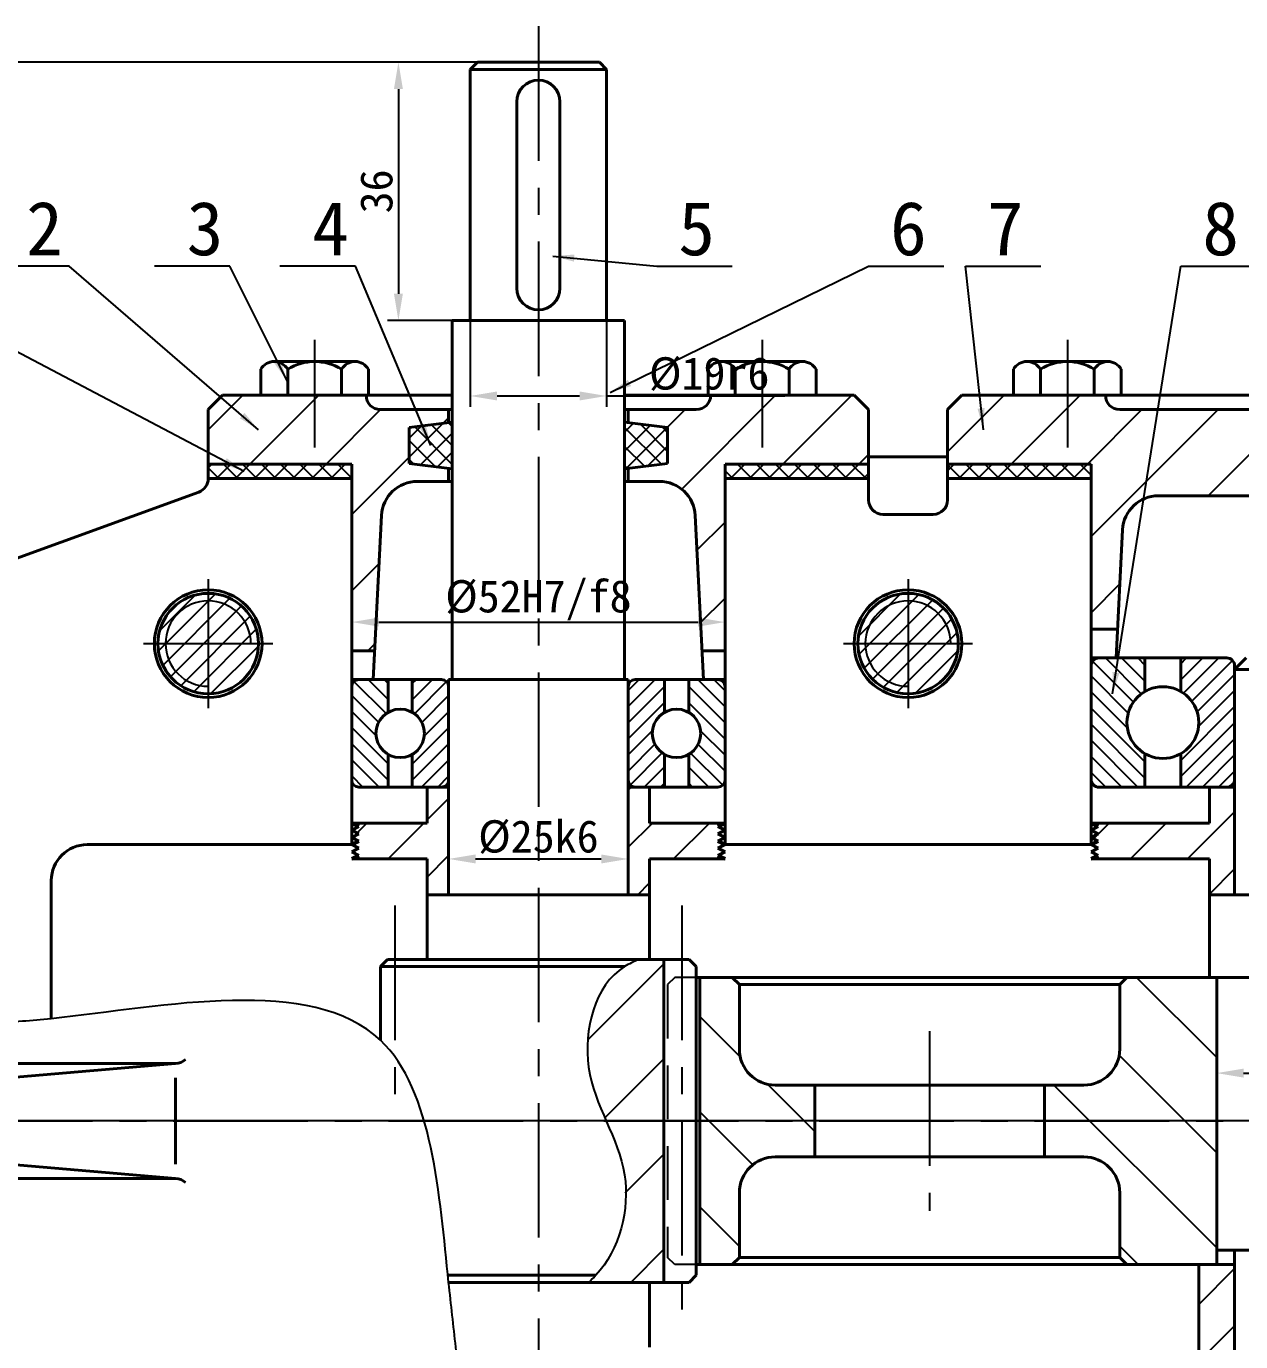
# Model space of a CAD drawing. Header units: inches. Extents: x 0 to 841, y -7 to 594.
# Drawn here: x 140.4 to 253.2, y 129.2 to 251.4 of the extents above; entities that cross this region are included whole.
import ezdxf

# ---------------------------------------------------------------- set-up
doc = ezdxf.new("R2010")
doc.units = ezdxf.units.IN
doc.header["$LTSCALE"] = 10
doc.header["$MEASUREMENT"] = 0
doc.linetypes.add('CENTER', pattern=[2, 1.25, -0.25, 0.25, -0.25])
doc.linetypes.add('DASHED', pattern=[0.75, 0.5, -0.25])
for name, color, linetype, lineweight in [('AM_0', 7, 'Continuous', 50), ('中心线', 1, 'CENTER', 25), ('剖面线', 3, 'Continuous', 25), ('尺寸线', 4, 'Continuous', 25), ('文字', 7, 'Continuous', 25), ('粗实线', 7, 'Continuous', 40), ('细实线', 7, 'Continuous', 25), ('虚线', 6, 'DASHED', 25)]:
    doc.layers.add(name, color=color, linetype=linetype, lineweight=lineweight)
doc.dimstyles.get("Standard").update_dxf_attribs({"dimtxt": 0.18, "dimasz": 0.18, "dimexe": 0.18, "dimexo": 0.0625, "dimgap": 0.09, "dimtad": 0, "dimtih": 1, "dimtoh": 1, "dimdec": 4, "dimzin": 0, "dimdsep": 46, "dimtxsty": 'Standard', "dimcen": 0.09, "dimadec": 0, "dimazin": 0, "dimtfac": 1, "dimtdec": 4, "dimtofl": 0, "dimtmove": 0, "dimatfit": 3, "dimfxl": 0, "dimtolj": 1, "dimtzin": 0, "dimarcsym": 0})
pattern_1 = [(135, (0, 0), (-4.419417382415922, -4.419417382415921), [])]
pattern_2 = [(45, (0, 0), (-2.651650429449553, 2.651650429449553), [])]
pattern_3 = [(45, (0, 0), (-3.535533905932737, 3.535533905932738), [])]
pattern_4 = [(45, (0, 0), (-0.8838834764831843, 0.8838834764831844), []), (135, (0, 0), (-0.8838834764831844, -0.8838834764831843), [])]
pattern_5 = [(45, (0, 0), (-0.8838834764831843, 0.8838834764831844), [])]

# ---------------------------------------------------------------- blocks, each defined once
blk = doc.blocks.new('*D23')
at = {"layer": 'Defpoints', "color": 0}
for p in [(181.6666666666667, 224.038601982264), (194.3333333333333, 224.038601982264), (194.3333333333333, 217.038601982264)]:
    blk.add_point(p, dxfattribs=at)
at = {"layer": '尺寸线', "color": 0, "lineweight": -2}
for p, q in [((181.6666666666667, 224.038601982264), (181.6666666666667, 216.038601982264)), ((194.3333333333333, 224.038601982264), (194.3333333333333, 216.038601982264)), ((184.1666666666667, 217.038601982264), (191.8333333333333, 217.038601982264)), ((194.3333333333333, 217.038601982264), (210.8983333333333, 217.038601982264))]:
    blk.add_line(p, q, dxfattribs=at)
at = {"layer": '尺寸线', "color": 0}
for points in [[(184.1666666666667, 217.4552686489306), (184.1666666666667, 216.6219353155973), (181.6666666666667, 217.038601982264)], [(191.8333333333333, 216.6219353155973), (191.8333333333333, 217.4552686489306), (194.3333333333333, 217.038601982264)]]:
    blk.add_solid(points, dxfattribs=at)
at = {"layer": '尺寸线', "color": 0, "insert": (203.8658333333333, 219.070101982264), "char_height": 3, "attachment_point": 5}
blk.add_mtext('\\A1;%%C19r6', dxfattribs=at)
blk = doc.blocks.new('*D24')
at = {"layer": 'Defpoints', "color": 0}
for p in [(170.6666666666667, 196.038601982264), (205.3333333333333, 196.038601982264), (205.3333333333333, 196.038601982264)]:
    blk.add_point(p, dxfattribs=at)
at = {"layer": '尺寸线', "color": 0, "lineweight": -2}
for p, q in [((170.6666666666667, 196.038601982264), (170.6666666666667, 197.038601982264)), ((205.3333333333333, 196.038601982264), (205.3333333333333, 197.038601982264)), ((173.1666666666667, 196.038601982264), (202.8333333333333, 196.038601982264))]:
    blk.add_line(p, q, dxfattribs=at)
at = {"layer": '尺寸线', "color": 0}
for points in [[(173.1666666666667, 196.4552686489306), (173.1666666666667, 195.6219353155973), (170.6666666666667, 196.038601982264)], [(202.8333333333333, 195.6219353155973), (202.8333333333333, 196.4552686489306), (205.3333333333333, 196.038601982264)]]:
    blk.add_solid(points, dxfattribs=at)
at = {"layer": '尺寸线', "color": 0, "insert": (188, 198.070101982264), "char_height": 3, "attachment_point": 5}
blk.add_mtext('\\A1;%%C52H7/f8', dxfattribs=at)
blk = doc.blocks.new('*D25')
at = {"layer": 'Defpoints', "color": 0}
for p in [(179.6666666666667, 174.038601982264), (196.3333333333333, 174.038601982264), (196.3333333333333, 174.038601982264)]:
    blk.add_point(p, dxfattribs=at)
at = {"layer": '尺寸线', "color": 0, "lineweight": -2}
for p, q in [((179.6666666666667, 174.038601982264), (179.6666666666667, 175.038601982264)), ((196.3333333333333, 174.038601982264), (196.3333333333333, 175.038601982264)), ((182.1666666666667, 174.038601982264), (193.8333333333333, 174.038601982264))]:
    blk.add_line(p, q, dxfattribs=at)
at = {"layer": '尺寸线', "color": 0}
for points in [[(182.1666666666667, 174.4552686489306), (182.1666666666667, 173.6219353155973), (179.6666666666667, 174.038601982264)], [(193.8333333333333, 173.6219353155973), (193.8333333333333, 174.4552686489306), (196.3333333333333, 174.038601982264)]]:
    blk.add_solid(points, dxfattribs=at)
at = {"layer": '尺寸线', "color": 0, "insert": (188, 176.070101982264), "char_height": 3, "attachment_point": 5}
blk.add_mtext('\\A1;%%C25k6', dxfattribs=at)
blk = doc.blocks.new('*D26')
at = {"layer": 'Defpoints', "color": 0}
for p in [(251, 154.1497130933751), (281, 154.1497130933751), (281, 154.1497130933751)]:
    blk.add_point(p, dxfattribs=at)
at = {"layer": '尺寸线', "color": 0, "lineweight": -2}
for p, q in [((251, 154.1497130933751), (251, 155.1497130933751)), ((253.5, 154.1497130933751), (278.5, 154.1497130933751)), ((281, 154.1497130933751), (281, 155.1497130933751))]:
    blk.add_line(p, q, dxfattribs=at)
at = {"layer": '尺寸线', "color": 0}
for points in [[(253.5, 154.5663797600417), (253.5, 153.7330464267084), (251, 154.1497130933751)], [(278.5, 153.7330464267084), (278.5, 154.5663797600417), (281, 154.1497130933751)]]:
    blk.add_solid(points, dxfattribs=at)
at = {"layer": '尺寸线', "color": 0, "insert": (266, 156.2142130933751), "char_height": 3, "attachment_point": 5}
blk.add_mtext('\\A1;%%C45H7/r6', dxfattribs=at)
blk = doc.blocks.new('*D30')
at = {"layer": 'Defpoints', "color": 0}
for p in [(188, 248.038601982264), (112.7570523306912, 149.7052686489306), (188, 149.7052686489306)]:
    blk.add_point(p, dxfattribs=at)
at = {"layer": '尺寸线', "color": 0, "lineweight": -2}
for p, q in [((188, 248.038601982264), (111.7570523306912, 248.038601982264)), ((112.7570523306912, 245.538601982264), (112.7570523306912, 152.2052686489306)), ((188, 149.7052686489306), (111.7570523306912, 149.7052686489306))]:
    blk.add_line(p, q, dxfattribs=at)
at = {"layer": '尺寸线', "color": 0}
for points in [[(113.1737189973578, 245.538601982264), (112.3403856640245, 245.538601982264), (112.7570523306912, 248.038601982264)], [(112.3403856640245, 152.2052686489306), (113.1737189973578, 152.2052686489306), (112.7570523306912, 149.7052686489306)]]:
    blk.add_solid(points, dxfattribs=at)
at = {"layer": '尺寸线', "color": 0, "insert": (110.6925523306911, 198.8719353155973), "char_height": 3, "attachment_point": 5, "rotation": 90}
blk.add_mtext('\\A1;147.5', dxfattribs=at)
blk = doc.blocks.new('*D31')
at = {"layer": 'Defpoints', "color": 0}
for p in [(266, 149.7052686489306), (112.7570523306911, 34.70526864893063), (266, 34.70526864893063)]:
    blk.add_point(p, dxfattribs=at)
at = {"layer": '尺寸线', "color": 0, "lineweight": -2}
for p, q in [((266, 149.7052686489306), (111.7570523306911, 149.7052686489306)), ((112.7570523306911, 147.2052686489306), (112.7570523306911, 37.20526864893063)), ((266, 34.70526864893063), (111.7570523306911, 34.70526864893063))]:
    blk.add_line(p, q, dxfattribs=at)
at = {"layer": '尺寸线', "color": 0}
for points in [[(113.1737189973578, 147.2052686489306), (112.3403856640245, 147.2052686489306), (112.7570523306911, 149.7052686489306)], [(112.3403856640245, 37.20526864893063), (113.1737189973578, 37.20526864893063), (112.7570523306911, 34.70526864893063)]]:
    blk.add_solid(points, dxfattribs=at)
at = {"layer": '尺寸线', "color": 0, "insert": (110.7255523306911, 92.20526864893063), "char_height": 3, "attachment_point": 5, "rotation": 90}
blk.add_mtext('\\A1;172.5', dxfattribs=at)
blk = doc.blocks.new('*D32')
at = {"layer": 'Defpoints', "color": 0}
for p in [(188, 248.038601982264), (175, 224.038601982264), (188, 224.038601982264)]:
    blk.add_point(p, dxfattribs=at)
at = {"layer": '尺寸线', "color": 0, "lineweight": -2}
for p, q in [((188, 248.038601982264), (174, 248.038601982264)), ((175, 245.538601982264), (175, 226.538601982264)), ((188, 224.038601982264), (174, 224.038601982264))]:
    blk.add_line(p, q, dxfattribs=at)
at = {"layer": '尺寸线', "color": 0}
for points in [[(175.4166666666667, 245.538601982264), (174.5833333333333, 245.538601982264), (175, 248.038601982264)], [(174.5833333333333, 226.538601982264), (175.4166666666667, 226.538601982264), (175, 224.038601982264)]]:
    blk.add_solid(points, dxfattribs=at)
at = {"layer": '尺寸线', "color": 0, "insert": (172.9685, 236.038601982264), "char_height": 3, "attachment_point": 5, "rotation": 90}
blk.add_mtext('\\A1;36', dxfattribs=at)

msp = doc.modelspace()

# ---------------------------------------------------------------- hatches: boundary and pattern name
at = {"layer": '剖面线'}
h = msp.add_hatch(dxfattribs=at)
h.set_pattern_fill('ANSI31', color=256, scale=40, style=0)
h.set_pattern_definition(pattern_3)
edge = h.paths.add_edge_path(flags=0)
edge.add_line((170.6666666666667, 193.3719353155973), (172.8, 193.3719353155973))
edge.add_line((172.8, 193.3719353155973), (173.4283229361573, 205.9383940387436))
edge.add_arc((176.7574973990835, 205.7719353155973), 3.333333333333333, 90, 177.1375947738883)
edge.add_line((176.7574973990835, 209.1052686489306), (179.6666666666667, 209.1052686489306))
edge.add_line((179.6666666666667, 209.1052686489306), (179.6666666666667, 210.3217252589533))
edge.add_line((179.6666666666667, 210.3217252589533), (176, 210.7719353155973))
edge.add_line((176, 210.7719353155973), (176, 214.1052686489306))
edge.add_line((176, 214.1052686489306), (179.6666666666667, 214.5554787055746))
edge.add_line((179.6666666666667, 214.5554787055746), (179.6666666666667, 215.7719353155973))
edge.add_line((179.6666666666667, 215.7719353155973), (173.3333333333333, 215.7719353155973))
edge.add_arc((173.3333333333333, 217.1052686489306), 1.333333333333333, 180, 270)
edge.add_line((172, 217.1052686489306), (158.6666666666667, 217.1052686489306))
edge.add_line((158.6666666666667, 217.1052686489306), (157.3333333333333, 215.7719353155973))
edge.add_line((157.3333333333333, 215.7719353155973), (157.3333333333333, 210.7052686489306))
edge.add_line((157.3333333333333, 210.7052686489306), (170.6666666666667, 210.7052686489306))
edge.add_line((170.6666666666667, 210.7052686489306), (170.6666666666667, 193.3719353155973))
h = msp.add_hatch(dxfattribs=at)
h.set_pattern_fill('ANSI31', color=256, scale=40, style=0)
h.set_pattern_definition(pattern_3)
edge = h.paths.add_edge_path(flags=0)
edge.add_line((205.3333333333333, 193.3719353155973), (203.2, 193.3719353155973))
edge.add_line((203.2, 193.3719353155973), (202.5716770638427, 205.9383940387436))
edge.add_arc((199.2425026009165, 205.7719353155973), 3.333333333333333, 2.862405226111747, 90)
edge.add_line((199.2425026009165, 209.1052686489306), (196.3333333333333, 209.1052686489306))
edge.add_line((196.3333333333333, 209.1052686489306), (196.3333333333333, 210.3217252589533))
edge.add_line((196.3333333333333, 210.3217252589533), (200, 210.7719353155973))
edge.add_line((200, 210.7719353155973), (200, 214.1052686489306))
edge.add_line((200, 214.1052686489306), (196.3333333333333, 214.5554787055746))
edge.add_line((196.3333333333333, 214.5554787055746), (196.3333333333333, 215.7719353155973))
edge.add_line((196.3333333333333, 215.7719353155973), (202.6666666666667, 215.7719353155973))
edge.add_arc((202.6666666666667, 217.1052686489306), 1.333333333333333, 270, 360)
edge.add_line((204, 217.1052686489306), (217.3333333333333, 217.1052686489306))
edge.add_line((217.3333333333333, 217.1052686489306), (218.6666666666667, 215.7719353155973))
edge.add_line((218.6666666666667, 215.7719353155973), (218.6666666666667, 210.7052686489306))
edge.add_line((218.6666666666667, 210.7052686489306), (205.3333333333333, 210.7052686489306))
edge.add_line((205.3333333333333, 210.7052686489306), (205.3333333333333, 193.3719353155973))
h = msp.add_hatch(dxfattribs=at)
h.set_pattern_fill('ANSI31', color=256, scale=40, style=0)
h.set_pattern_definition(pattern_3)
edge = h.paths.add_edge_path(flags=0)
edge.add_line((239.3333333333333, 195.3719353155973), (241.8, 195.3719353155973))
edge.add_line((241.8, 195.3719353155973), (242.2616562694907, 204.6050607054103))
edge.add_arc((245.5908307324168, 204.4386019822639), 3.333333333333333, 90, 177.1375947738883)
edge.add_line((245.5908307324168, 207.7719353155973), (286.4091692675832, 207.7719353155973))
edge.add_arc((286.4091692675832, 204.4386019822639), 3.333333333333333, 2.862405226111747, 90)
edge.add_line((290.2, 195.3719353155973), (289.7383437305094, 204.6050607054103))
edge.add_line((292.6666666666667, 195.3719353155973), (290.2, 195.3719353155973))
edge.add_line((292.6666666666667, 195.3719353155973), (292.6666666666667, 210.7052686489306))
edge.add_line((292.6666666666667, 210.7052686489306), (306, 210.7052686489306))
edge.add_line((306, 210.7052686489306), (306, 215.7719353155973))
edge.add_line((306, 215.7719353155973), (304.6666666666667, 217.1052686489306))
edge.add_line((304.6666666666667, 217.1052686489306), (291.3333333333333, 217.1052686489306))
edge.add_arc((290, 217.1052686489306), 1.333333333333333, 270, 360)
edge.add_line((290, 215.7719353155973), (242, 215.7719353155973))
edge.add_arc((242, 217.1052686489306), 1.333333333333333, 180, 270)
edge.add_line((227.3333333333333, 217.1052686489306), (240.6666666666667, 217.1052686489306))
edge.add_line((226, 215.7719353155973), (227.3333333333333, 217.1052686489306))
edge.add_line((226, 210.7052686489306), (226, 215.7719353155973))
edge.add_line((239.3333333333333, 210.7052686489306), (226, 210.7052686489306))
edge.add_line((239.3333333333333, 195.3719353155973), (239.3333333333333, 210.7052686489306))
h = msp.add_hatch(dxfattribs=at)
h.set_pattern_fill('ANSI37', color=256, scale=10, style=0)
h.set_pattern_definition(pattern_4)
edge = h.paths.add_edge_path(flags=0)
edge.add_line((180, 210.2807970719856), (176, 210.7719353155973))
edge.add_line((176, 210.7719353155973), (176, 214.1052686489306))
edge.add_line((180, 214.5964068925422), (176, 214.1052686489306))
edge.add_line((180, 214.5964068925422), (180, 210.2807970719856))
h = msp.add_hatch(dxfattribs=at)
h.set_pattern_fill('ANSI37', color=256, scale=10, style=0)
h.set_pattern_definition(pattern_4)
edge = h.paths.add_edge_path(flags=0)
edge.add_line((196, 210.2807970719856), (200, 210.7719353155973))
edge.add_line((200, 210.7719353155973), (200, 214.1052686489306))
edge.add_line((196, 214.5964068925422), (200, 214.1052686489306))
edge.add_line((196, 214.5964068925422), (196, 210.2807970719856))
h = msp.add_hatch(dxfattribs=at)
h.set_pattern_fill('ANSI37', color=256, scale=10, style=0)
h.set_pattern_definition(pattern_4)
edge = h.paths.add_edge_path(flags=0)
edge.add_line((157.3333333333333, 209.3719353155973), (157.3333333333333, 210.7052686489306))
edge.add_line((157.3333333333333, 210.7052686489306), (170.6666666666667, 210.7052686489306))
edge.add_line((170.6666666666667, 209.3719353155973), (170.6666666666667, 210.7052686489306))
edge.add_line((170.6666666666667, 209.3719353155973), (157.3333333333333, 209.3719353155973))
h = msp.add_hatch(dxfattribs=at)
h.set_pattern_fill('ANSI37', color=256, scale=10, style=0)
h.set_pattern_definition(pattern_4)
edge = h.paths.add_edge_path(flags=0)
edge.add_line((218.6666666666667, 209.3719353155973), (218.6666666666667, 210.7052686489306))
edge.add_line((218.6666666666667, 210.7052686489306), (205.3333333333333, 210.7052686489306))
edge.add_line((205.3333333333333, 209.3719353155973), (205.3333333333333, 210.7052686489306))
edge.add_line((205.3333333333333, 209.3719353155973), (218.6666666666667, 209.3719353155973))
h = msp.add_hatch(dxfattribs=at)
h.set_pattern_fill('ANSI37', color=256, scale=10, style=0)
h.set_pattern_definition(pattern_4)
edge = h.paths.add_edge_path(flags=0)
edge.add_line((226, 209.3719353155973), (226, 210.7052686489306))
edge.add_line((239.3333333333333, 210.7052686489306), (226, 210.7052686489306))
edge.add_line((239.3333333333333, 209.3719353155973), (239.3333333333333, 210.7052686489306))
edge.add_line((239.3333333333333, 209.3719353155973), (226, 209.3719353155973))
h = msp.add_hatch(dxfattribs=at)
h.set_pattern_fill('ANSI31', color=256, scale=10, style=0)
h.set_pattern_definition(pattern_5)
edge = h.paths.add_edge_path(flags=0)
edge.add_arc((157.3333333333333, 194.038601982264), 4.666666666666667, 0, 360)
h = msp.add_hatch(dxfattribs=at)
h.set_pattern_fill('ANSI31', color=256, scale=10, style=0)
h.set_pattern_definition(pattern_5)
edge = h.paths.add_edge_path(flags=0)
edge.add_arc((222.3333333333333, 194.038601982264), 4.666666666666667, 0, 360)
h = msp.add_hatch(dxfattribs=at)
h.set_pattern_fill('ANSI31', color=256, scale=0.3333333333333333, angle=90, style=0)
h.set_pattern_definition([(135, (252.6666666666667, 180.7052686489306), (-0.7483546767557627, -0.7483546767557626), [])])
h.paths.add_polyline_path([(244.3333333333333, 183.8185173029825, -0.2679491924311227), (242.6666666666667, 186.7052686489306, -0.2679491924311228), (244.3333333333333, 189.5920199948788), (244.3333333333333, 192.7052686489306), (240.0666666666667, 192.7052686489306, 0.4142135623730951), (239.3333333333333, 191.9719353155973), (239.3333333333333, 181.438601982264, 0.4142135623730951), (240.0666666666667, 180.7052686489306), (244.3333333333333, 180.7052686489306)])
h = msp.add_hatch(dxfattribs=at)
h.set_pattern_fill('ANSI31', color=256, scale=0.3333333333333333, style=0)
h.set_pattern_definition([(45, (252.6666666666667, 180.7052686489306), (-0.7483546767557626, 0.7483546767557627), [])])
h.paths.add_polyline_path([(252.6666666666667, 191.9719353155973, 0.414213562373095), (251.9333333333333, 192.7052686489306), (247.6666666666667, 192.7052686489306), (247.6666666666667, 189.5920199948788, -0.2679491924311227), (249.3333333333333, 186.7052686489306, -0.2679491924311227), (247.6666666666667, 183.8185173029825), (247.6666666666667, 180.7052686489306), (251.9333333333333, 180.7052686489306, 0.4142135623730951), (252.6666666666667, 181.438601982264)])
h = msp.add_hatch(dxfattribs=at)
h.set_pattern_fill('ANSI31', color=256, scale=0.3333333333333333, angle=90, style=0)
h.set_pattern_definition([(135, (179.6666666666667, 190.7052686489306), (-0.7483546767557627, -0.7483546767557626), [])])
h.paths.add_polyline_path([(174.0416666666667, 190.7052686489306), (171.3333333333333, 190.7052686489306, 0.4142135623730951), (170.6666666666667, 190.038601982264), (170.6666666666667, 181.3719353155973, 0.4142135623730951), (171.3333333333333, 180.7052686489306), (174.0416666666667, 180.7052686489306), (174.0416666666667, 183.7567114904157, -0.2679491924311225), (172.9166666666667, 185.7052686489306, -0.2679491924311228), (174.0416666666667, 187.6538258074456)])
h = msp.add_hatch(dxfattribs=at)
h.set_pattern_fill('ANSI31', color=256, scale=0.3333333333333333, style=0)
h.set_pattern_definition([(45, (179.6666666666667, 190.7052686489306), (-0.7483546767557626, 0.7483546767557627), [])])
h.paths.add_polyline_path([(179.6666666666667, 190.038601982264, 0.4142135623730951), (179, 190.7052686489306), (176.2916666666667, 190.7052686489306), (176.2916666666667, 187.6538258074456, -0.2679491924311226), (177.4166666666667, 185.7052686489306, -0.2679491924311228), (176.2916666666667, 183.7567114904156), (176.2916666666667, 180.7052686489306), (179, 180.7052686489306, 0.4142135623730951), (179.6666666666667, 181.3719353155973)])
h = msp.add_hatch(dxfattribs=at)
h.set_pattern_fill('ANSI31', color=256, scale=0.3333333333333333, style=0)
h.set_pattern_definition([(45, (196.3333333333333, 180.7052686489306), (-0.7483546767557626, 0.7483546767557627), [])])
h.paths.add_polyline_path([(199.7083333333333, 187.6538258074456), (199.7083333333333, 190.7052686489306), (197, 190.7052686489306, 0.4142135623730951), (196.3333333333333, 190.038601982264), (196.3333333333333, 181.3719353155973, 0.4142135623730951), (197, 180.7052686489306), (199.7083333333333, 180.7052686489306), (199.7083333333333, 183.7567114904156, -0.2679491924311227), (198.5833333333333, 185.7052686489306, -0.2679491924311227)])
h = msp.add_hatch(dxfattribs=at)
h.set_pattern_fill('ANSI31', color=256, scale=0.3333333333333333, angle=90, style=0)
h.set_pattern_definition([(135, (196.3333333333333, 180.7052686489306), (-0.7483546767557627, -0.7483546767557626), [])])
h.paths.add_polyline_path([(205.3333333333333, 190.038601982264, 0.4142135623730951), (204.6666666666667, 190.7052686489306), (201.9583333333333, 190.7052686489306), (201.9583333333333, 187.6538258074456, -0.2679491924311227), (203.0833333333333, 185.7052686489306, -0.2679491924311227), (201.9583333333333, 183.7567114904156), (201.9583333333333, 180.7052686489306), (204.6666666666667, 180.7052686489306, 0.4142135623730951), (205.3333333333333, 181.3719353155973)])
h = msp.add_hatch(dxfattribs=at)
h.set_pattern_fill('ANSI31', color=256, scale=30, style=0)
h.set_pattern_definition(pattern_2)
edge = h.paths.add_edge_path(flags=0)
edge.add_line((179.6666666666667, 170.7052686489306), (177.6666666666667, 170.7052686489306))
edge.add_line((177.6666666666667, 170.7052686489306), (177.6666666666667, 174.0386019822639))
edge.add_line((179.6666666666667, 170.7052686489306), (179.6666666666667, 180.7052686489306))
edge.add_line((179.6666666666667, 180.7052686489306), (177.6666666666667, 180.7052686489306))
edge.add_line((177.6666666666667, 180.7052686489306), (177.6666666666667, 177.3719353155973))
edge.add_line((177.6666666666667, 177.3719353155973), (170.6666666666667, 177.3719353155973))
edge.add_line((170.6666666666667, 177.3719353155973), (170.6666666666667, 174.0386019822639))
edge.add_line((177.6666666666667, 174.0386019822639), (170.6666666666667, 174.0386019822639))
h = msp.add_hatch(dxfattribs=at)
h.set_pattern_fill('ANSI31', color=256, scale=30, style=0)
h.set_pattern_definition(pattern_2)
edge = h.paths.add_edge_path(flags=0)
edge.add_line((196.3333333333333, 170.7052686489306), (198.3333333333333, 170.7052686489306))
edge.add_line((198.3333333333333, 170.7052686489306), (198.3333333333333, 174.0386019822639))
edge.add_line((196.3333333333333, 170.7052686489306), (196.3333333333333, 180.7052686489306))
edge.add_line((196.3333333333333, 180.7052686489306), (198.3333333333333, 180.7052686489306))
edge.add_line((198.3333333333333, 180.7052686489306), (198.3333333333333, 177.3719353155973))
edge.add_line((198.3333333333333, 177.3719353155973), (205.3333333333333, 177.3719353155973))
edge.add_line((205.3333333333333, 177.3719353155973), (205.3333333333333, 174.0386019822639))
edge.add_line((198.3333333333333, 174.0386019822639), (205.3333333333333, 174.0386019822639))
h = msp.add_hatch(dxfattribs=at)
h.set_pattern_fill('ANSI31', color=256, scale=30, style=0)
h.set_pattern_definition(pattern_2)
edge = h.paths.add_edge_path(flags=0)
edge.add_line((252.6666666666667, 180.7052686489306), (250.3333333333333, 180.7052686489306))
edge.add_line((250.3333333333333, 180.7052686489306), (250.3333333333333, 177.3719353155973))
edge.add_line((252.6666666666667, 180.7052686489306), (252.6666666666667, 170.7052686489306))
edge.add_line((252.6666666666667, 170.7052686489306), (250.3333333333333, 170.7052686489306))
edge.add_line((250.3333333333333, 170.7052686489306), (250.3333333333333, 174.0386019822639))
edge.add_line((250.3333333333333, 174.0386019822639), (239.3333333333333, 174.0386019822639))
edge.add_line((239.3333333333333, 174.0386019822639), (239.3333333333333, 177.3719353155973))
edge.add_line((250.3333333333333, 177.3719353155973), (239.3333333333333, 177.3719353155973))
h = msp.add_hatch(dxfattribs=at)
h.set_pattern_fill('ANSI31', color=256, scale=50, style=0)
h.set_pattern_definition([(45, (0, 0), (-4.419417382415921, 4.419417382415922), [])])
edge = h.paths.add_edge_path(flags=0)
edge.add_line((192.6666666666667, 134.7052686489306), (199.6666666666667, 134.7052686489306))
edge.add_line((197.3333333333333, 164.7052686489306), (199.6666666666667, 164.7052686489306))
edge.add_line((199.6666666666667, 164.7052686489306), (199.6666666666667, 134.7052686489306))
edge.add_spline(control_points=[(197.3333333333333, 164.7052686489306), (196.8871491831994, 164.5065240879576), (193.483066743962, 162.8253366962007), (191.0632076296118, 153.8174795174206), (197.5369525057346, 145.4893186295429), (195.2674218342815, 137.5322273159021), (192.8884076357576, 134.9189371926039), (192.6666666666667, 134.7052686489306)], knot_values=[0, 0, 0, 0, 1.453746271044227, 11.31925413523349, 21.88370643124995, 31.57000151536739, 32.49445227967355, 32.49445227967355, 32.49445227967355, 32.49445227967355], degree=3, periodic=0)
h = msp.add_hatch(dxfattribs=at)
h.set_pattern_fill('ANSI31', color=256, scale=50, angle=90, style=0)
h.set_pattern_definition(pattern_1)
edge = h.paths.add_edge_path(flags=0)
edge.add_line((203, 163.038601982264), (206, 163.038601982264))
edge.add_line((206, 163.038601982264), (206.6666666666667, 162.3719353155973))
edge.add_line((206.6666666666667, 162.3719353155973), (206.6666666666667, 156.3719353155973))
edge.add_arc((210, 156.3719353155973), 3.333333333333333, 180, 270)
edge.add_line((210, 153.038601982264), (213.6666666666667, 153.038601982264))
edge.add_line((213.6666666666667, 153.038601982264), (213.6666666666667, 146.3719353155973))
edge.add_line((210, 146.3719353155973), (213.6666666666667, 146.3719353155973))
edge.add_arc((210, 143.038601982264), 3.333333333333333, 90, 180)
edge.add_line((206.6666666666667, 143.038601982264), (206.6666666666667, 137.038601982264))
edge.add_line((206.6666666666667, 137.038601982264), (206, 136.3719353155973))
edge.add_line((206, 136.3719353155973), (203, 136.3719353155973))
edge.add_line((203, 163.038601982264), (203, 136.3719353155973))
h = msp.add_hatch(dxfattribs=at)
h.set_pattern_fill('ANSI31', color=256, scale=50, angle=90, style=0)
h.set_pattern_definition(pattern_1)
edge = h.paths.add_edge_path(flags=0)
edge.add_line((242.6666666666667, 163.038601982264), (251, 163.038601982264))
edge.add_line((242.6666666666667, 163.038601982264), (242, 162.3719353155973))
edge.add_line((242, 162.3719353155973), (242, 156.3719353155973))
edge.add_arc((238.6666666666667, 156.3719353155973), 3.333333333333333, 270, 360)
edge.add_line((238.6666666666667, 153.038601982264), (235, 153.038601982264))
edge.add_line((235, 153.038601982264), (235, 146.3719353155973))
edge.add_line((235, 146.3719353155973), (238.6666666666667, 146.3719353155973))
edge.add_arc((238.6666666666667, 143.038601982264), 3.333333333333333, 0, 90)
edge.add_line((242, 143.038601982264), (242, 137.038601982264))
edge.add_line((242, 137.038601982264), (242.6666666666667, 136.3719353155973))
edge.add_line((242.6666666666667, 136.3719353155973), (251, 136.3719353155973))
edge.add_line((251, 163.038601982264), (251, 136.3719353155973))
h = msp.add_hatch(dxfattribs=at)
h.set_pattern_fill('ANSI31', color=256, scale=30, style=0)
h.set_pattern_definition(pattern_2)
edge = h.paths.add_edge_path(flags=0)
edge.add_line((252.6666666666667, 118.7052686489306), (250.3333333333333, 118.7052686489306))
edge.add_line((250.3333333333333, 118.7052686489306), (250.3333333333333, 122.038601982264))
edge.add_line((252.6666666666667, 118.7052686489306), (252.6666666666667, 136.3719353155973))
edge.add_line((252.6666666666667, 136.3719353155973), (249.3333333333333, 136.3719353155973))
edge.add_line((249.3333333333333, 136.3719353155973), (249.3333333333333, 125.3719353155973))
edge.add_line((249.3333333333333, 125.3719353155973), (239.3333333333333, 125.3719353155973))
edge.add_line((239.3333333333333, 125.3719353155973), (239.3333333333333, 122.038601982264))
edge.add_line((250.3333333333333, 122.038601982264), (239.3333333333333, 122.038601982264))

# ---------------------------------------------------------------- linework, layer by layer
at = {"layer": 'AM_0'}
for p, q in [((170.6666666666667, 177.3719353155973), (171.3333333333333, 177.0386019822639)), ((205.3333333333333, 177.3719353155973), (204.6666666666667, 177.0386019822639)), ((239.3333333333333, 177.3719353155973), (240, 177.0386019822639)), ((170.6666666666667, 176.7052686489306), (171.3333333333333, 177.0386019822639)), ((170.6666666666667, 176.7052686489306), (171.3333333333333, 176.3719353155973)), ((170.6666666666667, 176.0386019822639), (171.3333333333333, 176.3719353155973)), ((170.6666666666667, 176.0386019822639), (171.3333333333333, 175.7052686489306)), ((205.3333333333333, 176.7052686489306), (204.6666666666667, 177.0386019822639)), ((205.3333333333333, 176.7052686489306), (204.6666666666667, 176.3719353155973)), ((205.3333333333333, 176.0386019822639), (204.6666666666667, 176.3719353155973)), ((205.3333333333333, 176.0386019822639), (204.6666666666667, 175.7052686489306)), ((239.3333333333333, 176.7052686489306), (240, 177.0386019822639)), ((239.3333333333333, 176.7052686489306), (240, 176.3719353155973)), ((239.3333333333333, 176.0386019822639), (240, 176.3719353155973)), ((239.3333333333333, 176.0386019822639), (240, 175.7052686489306)), ((170.6666666666667, 175.3719353155973), (171.3333333333333, 175.7052686489306)), ((170.6666666666667, 175.3719353155973), (171.3333333333333, 175.0386019822639)), ((170.6666666666667, 174.7052686489306), (171.3333333333333, 175.0386019822639)), ((170.6666666666667, 174.7052686489306), (171.3333333333333, 174.3719353155973)), ((205.3333333333333, 175.3719353155973), (204.6666666666667, 175.7052686489306)), ((205.3333333333333, 175.3719353155973), (204.6666666666667, 175.0386019822639)), ((205.3333333333333, 174.7052686489306), (204.6666666666667, 175.0386019822639)), ((205.3333333333333, 174.7052686489306), (204.6666666666667, 174.3719353155973)), ((239.3333333333333, 175.3719353155973), (240, 175.7052686489306)), ((239.3333333333333, 175.3719353155973), (240, 175.0386019822639)), ((239.3333333333333, 174.7052686489306), (240, 175.0386019822639)), ((239.3333333333333, 174.7052686489306), (240, 174.3719353155973)), ((170.6666666666667, 174.0386019822639), (171.3333333333333, 174.3719353155973)), ((205.3333333333333, 174.0386019822639), (204.6666666666667, 174.3719353155973)), ((239.3333333333333, 174.0386019822639), (240, 174.3719353155973))]:
    msp.add_line(p, q, dxfattribs=at)
at = {"layer": '中心线'}
for p, q in [((188, 251.3719353155973), (188, 102.038601982264)), ((167.2153903091735, 222.2386019822639), (167.2153903091735, 212.2386019822639)), ((208.7846096908265, 222.2386019822639), (208.7846096908265, 212.2386019822639)), ((237.1324865405187, 222.2386019822639), (237.1324865405187, 212.2386019822639)), ((157.3333333333333, 200.038601982264), (157.3333333333333, 188.038601982264)), ((222.3333333333333, 200.038601982264), (222.3333333333333, 188.038601982264)), ((151.3333333333333, 194.038601982264), (163.3333333333333, 194.038601982264)), ((216.3333333333333, 194.038601982264), (228.3333333333333, 194.038601982264)), ((174.6666666666667, 169.7052686489306), (174.6666666666667, 152.2052686489306)), ((201.3333333333333, 169.7052686489306), (201.3333333333333, 129.7052686489306)), ((224.3333333333333, 158.038601982264), (224.3333333333333, 141.3719353155973)), ((114.0903856640245, 149.7052686489306), (368.6666666666666, 149.7052686489306))]:
    msp.add_line(p, q, dxfattribs=at)
at = {"layer": '粗实线'}
for p, q in [((182.3333333333333, 248.038601982264), (181.6666666666667, 247.3719353155973)), ((182.3333333333333, 248.038601982264), (193.6666666666667, 248.038601982264)), ((193.6666666666667, 248.038601982264), (194.3333333333333, 247.3719353155973)), ((181.6666666666667, 247.3719353155973), (194.3333333333333, 247.3719353155973)), ((181.6666666666667, 247.3719353155973), (181.6666666666667, 224.038601982264)), ((194.3333333333333, 247.3719353155973), (194.3333333333333, 224.038601982264)), ((186, 244.3719353155973), (186, 227.038601982264)), ((190, 244.3719353155973), (190, 227.038601982264)), ((180, 224.038601982264), (196, 224.038601982264)), ((180, 224.038601982264), (180, 190.7052686489306)), ((196, 224.038601982264), (196, 190.7052686489306)), ((163.4626135594409, 220.2386019822639), (170.968167058906, 220.2386019822639)), ((205.031832941094, 220.2386019822639), (212.5373864405591, 220.2386019822639)), ((233.3797097907861, 220.2386019822639), (240.8852632902513, 220.2386019822639)), ((162.2116879761967, 217.1052686489306), (162.2116879761967, 219.5163797600417)), ((164.7135391426851, 217.1052686489306), (164.7135391426851, 219.5163797600417)), ((169.7172414756619, 217.1052686489306), (169.7172414756619, 219.5163797600417)), ((172.2190926421502, 219.5163797600417), (172.2190926421502, 217.1052686489306)), ((203.7809073578498, 217.1052686489306), (203.7809073578498, 219.5163797600417)), ((206.2827585243382, 217.1052686489306), (206.2827585243382, 219.5163797600417)), ((211.2864608573149, 217.1052686489306), (211.2864608573149, 219.5163797600417)), ((213.7883120238033, 219.5163797600417), (213.7883120238033, 217.1052686489306)), ((232.1287842075419, 217.1052686489306), (232.1287842075419, 219.5163797600417)), ((234.6306353740303, 217.1052686489306), (234.6306353740303, 219.5163797600417)), ((239.6343377070071, 217.1052686489306), (239.6343377070071, 219.5163797600417)), ((242.1361888734955, 219.5163797600417), (242.1361888734955, 217.1052686489306)), ((158.6666666666667, 217.1052686489306), (157.3333333333333, 215.7719353155973)), ((180, 217.1052686489306), (158.6666666666667, 217.1052686489306)), ((162.2116879761967, 217.1052686489306), (172.2190926421502, 217.1052686489306)), ((196, 217.1052686489306), (217.3333333333333, 217.1052686489306)), ((203.7809073578498, 217.1052686489306), (213.7883120238033, 217.1052686489306)), ((217.3333333333333, 217.1052686489306), (218.6666666666667, 215.7719353155973)), ((226, 215.7719353155973), (227.3333333333333, 217.1052686489306)), ((304.6666666666667, 217.1052686489306), (227.3333333333333, 217.1052686489306)), ((232.1287842075419, 217.1052686489306), (242.1361888734955, 217.1052686489306)), ((157.3333333333333, 215.7719353155973), (157.3333333333333, 210.7052686489306)), ((157.3333333333333, 215.7719353155973), (157.3333333333333, 209.3719353155973)), ((180, 215.7719353155973), (173.3333333333333, 215.7719353155973)), ((179.6666666666667, 214.5554787055746), (179.6666666666667, 215.7719353155973)), ((196, 215.7719353155973), (202.6666666666667, 215.7719353155973)), ((196.3333333333333, 214.5554787055746), (196.3333333333333, 215.7719353155973)), ((218.6666666666667, 215.7719353155973), (218.6666666666667, 210.7052686489306)), ((218.6666666666667, 215.7719353155973), (218.6666666666667, 207.3719353155973)), ((226, 215.7719353155973), (226, 207.3719353155973)), ((290, 215.7719353155973), (242, 215.7719353155973)), ((180, 214.5964068925422), (176, 214.1052686489306)), ((176, 210.7719353155973), (176, 214.1052686489306)), ((176, 210.7719353155973), (176, 214.1052686489306)), ((196, 214.5964068925422), (200, 214.1052686489306)), ((200, 210.7719353155973), (200, 214.1052686489306)), ((200, 210.7719353155973), (200, 214.1052686489306)), ((218.6666666666667, 211.3719353155973), (226, 211.3719353155973)), ((157.3333333333333, 210.7052686489306), (170.6666666666667, 210.7052686489306)), ((170.6666666666667, 210.7052686489306), (170.6666666666667, 175.3719353155973)), ((180, 210.2807970719856), (176, 210.7719353155973)), ((179.6666666666667, 209.1052686489306), (179.6666666666667, 210.3217252589533)), ((196, 210.2807970719856), (200, 210.7719353155973)), ((196.3333333333333, 209.1052686489306), (196.3333333333333, 210.3217252589533)), ((218.6666666666667, 210.7052686489306), (205.3333333333333, 210.7052686489306)), ((205.3333333333333, 210.7052686489306), (205.3333333333333, 175.3719353155973)), ((239.3333333333333, 210.7052686489306), (226, 210.7052686489306)), ((239.3333333333333, 210.7052686489306), (239.3333333333333, 175.3719353155973)), ((170.6666666666667, 209.3719353155973), (157.3333333333333, 209.3719353155973)), ((176.7574973990835, 209.1052686489306), (180, 209.1052686489306)), ((199.2425026009165, 209.1052686489306), (196, 209.1052686489306)), ((205.3333333333333, 209.3719353155973), (218.6666666666667, 209.3719353155973)), ((239.3333333333333, 209.3719353155973), (226, 209.3719353155973)), ((156.4560268577676, 208.1190118212161), (126.1967837530156, 197.1055480196615)), ((245.5908307324168, 207.7719353155973), (286.4091692675832, 207.7719353155973)), ((172.6666666666667, 190.7052686489306), (173.4283229361573, 205.9383940387436)), ((203.3333333333333, 190.7052686489306), (202.5716770638427, 205.9383940387436)), ((220, 206.038601982264), (224.6666666666667, 206.038601982264)), ((241.6666666666667, 192.7052686489306), (242.2616562694907, 204.6050607054103)), ((239.3333333333333, 195.3719353155973), (241.8, 195.3719353155973)), ((170.6666666666667, 193.3719353155973), (172.8, 193.3719353155973)), ((205.3333333333333, 193.3719353155973), (203.2, 193.3719353155973)), ((239.3333333333333, 192.7052686489306), (241.6666666666667, 192.7052686489306)), ((239.3333333333333, 191.9719353155973), (239.3333333333333, 181.438601982264)), ((251.9333333333333, 192.7052686489306), (240.0666666666667, 192.7052686489306)), ((244.3333333333333, 189.5920199948788), (244.3333333333333, 192.7052686489306)), ((247.6666666666667, 189.5920199948788), (247.6666666666667, 192.7052686489306)), ((252.6666666666667, 191.638601982264), (253.7333333333333, 192.7052686489306)), ((252.6666666666667, 181.438601982264), (252.6666666666667, 191.9719353155973)), ((170.6666666666667, 190.7052686489306), (172.6666666666667, 190.7052686489306)), ((171.3333333333333, 190.7052686489306), (179, 190.7052686489306)), ((174.0416666666667, 187.6538258074456), (174.0416666666667, 190.7052686489306)), ((176.2916666666667, 187.6538258074456), (176.2916666666667, 190.7052686489306)), ((179.6666666666667, 190.7052686489306), (196.3333333333333, 190.7052686489306)), ((179.6666666666667, 190.7052686489306), (179.6666666666667, 170.7052686489306)), ((196.3333333333333, 190.7052686489306), (196.3333333333333, 170.7052686489306)), ((204.6666666666667, 190.7052686489306), (197, 190.7052686489306)), ((199.7083333333333, 187.6538258074456), (199.7083333333333, 190.7052686489306)), ((201.9583333333333, 187.6538258074456), (201.9583333333333, 190.7052686489306)), ((205.3333333333333, 190.7052686489306), (203.3333333333333, 190.7052686489306)), ((252.6666666666667, 170.7052686489306), (252.6666666666667, 191.638601982264)), ((252.6666666666667, 191.638601982264), (279.3333333333333, 191.638601982264)), ((170.6666666666667, 181.3719353155973), (170.6666666666667, 190.038601982264)), ((179.6666666666667, 190.038601982264), (179.6666666666667, 181.3719353155973)), ((196.3333333333333, 190.038601982264), (196.3333333333333, 181.3719353155973)), ((205.3333333333333, 181.3719353155973), (205.3333333333333, 190.038601982264)), ((174.0416666666667, 183.7567114904157), (174.0416666666667, 180.7052686489306)), ((176.2916666666667, 183.7567114904156), (176.2916666666667, 180.7052686489306)), ((199.7083333333333, 183.7567114904156), (199.7083333333333, 180.7052686489306)), ((201.9583333333333, 183.7567114904156), (201.9583333333333, 180.7052686489306)), ((244.3333333333333, 183.8185173029825), (244.3333333333333, 180.7052686489306)), ((247.6666666666667, 183.8185173029825), (247.6666666666667, 180.7052686489306)), ((179, 180.7052686489306), (171.3333333333333, 180.7052686489306)), ((179.6666666666667, 180.7052686489306), (177.6666666666667, 180.7052686489306)), ((177.6666666666667, 180.7052686489306), (177.6666666666667, 177.3719353155973)), ((196.3333333333333, 180.7052686489306), (198.3333333333333, 180.7052686489306)), ((197, 180.7052686489306), (204.6666666666667, 180.7052686489306)), ((198.3333333333333, 180.7052686489306), (198.3333333333333, 177.3719353155973)), ((240.0666666666667, 180.7052686489306), (251.9333333333333, 180.7052686489306)), ((252.6666666666667, 180.7052686489306), (250.3333333333333, 180.7052686489306)), ((250.3333333333333, 180.7052686489306), (250.3333333333333, 177.3719353155973)), ((177.6666666666667, 177.3719353155973), (170.6666666666667, 177.3719353155973)), ((198.3333333333333, 177.3719353155973), (205.3333333333333, 177.3719353155973)), ((250.3333333333333, 177.3719353155973), (239.3333333333333, 177.3719353155973)), ((170.6666666666667, 175.3719353155973), (146.0903856640245, 175.3719353155973)), ((205.3333333333333, 175.3719353155973), (239.3333333333333, 175.3719353155973)), ((177.6666666666667, 174.0386019822639), (170.6666666666667, 174.0386019822639)), ((177.6666666666667, 170.7052686489306), (177.6666666666667, 174.0386019822639)), ((198.3333333333333, 170.7052686489306), (198.3333333333333, 174.0386019822639)), ((198.3333333333333, 174.0386019822639), (205.3333333333333, 174.0386019822639)), ((250.3333333333333, 174.0386019822639), (239.3333333333333, 174.0386019822639)), ((250.3333333333333, 170.7052686489306), (250.3333333333333, 174.0386019822639)), ((142.7570523306912, 172.0386019822639), (142.7570523306912, 159.2052686489306)), ((177.6666666666667, 170.7052686489306), (198.3333333333333, 170.7052686489306)), ((177.6666666666667, 170.7052686489306), (177.6666666666667, 164.7052686489306)), ((179.6666666666667, 170.7052686489306), (177.6666666666667, 170.7052686489306)), ((196.3333333333333, 170.7052686489306), (198.3333333333333, 170.7052686489306)), ((198.3333333333333, 170.7052686489306), (198.3333333333333, 164.7052686489306)), ((250.3333333333333, 163.038601982264), (250.3333333333333, 170.7052686489306)), ((250.3333333333333, 170.7052686489306), (281.6666666666667, 170.7052686489306)), ((252.6666666666667, 170.7052686489306), (250.3333333333333, 170.7052686489306)), ((173.3333333333333, 164.038601982264), (174, 164.7052686489306)), ((173.3333333333333, 157.2052686489306), (173.3333333333333, 164.038601982264)), ((173.3333333333333, 164.038601982264), (196, 164.038601982264)), ((174, 164.7052686489306), (202, 164.7052686489306)), ((199.6666666666667, 164.7052686489306), (199.6666666666667, 134.7052686489306)), ((202.6666666666667, 164.038601982264), (202, 164.7052686489306)), ((202.6666666666667, 135.3719353155973), (202.6666666666667, 164.038601982264)), ((202.6666666666667, 163.038601982264), (251, 163.038601982264)), ((203, 163.038601982264), (206, 163.038601982264)), ((203, 163.038601982264), (203, 136.3719353155973)), ((206, 163.038601982264), (206.6666666666667, 162.3719353155973)), ((242.6666666666667, 163.038601982264), (242, 162.3719353155973)), ((242.6666666666667, 163.038601982264), (251, 163.038601982264)), ((250.3333333333333, 163.038601982264), (281.6666666666667, 163.038601982264)), ((251, 137.7052686489306), (251, 163.038601982264)), ((251, 163.038601982264), (251, 136.3719353155973)), ((206.6666666666667, 162.3719353155973), (206.6666666666667, 156.3719353155973)), ((206.6666666666667, 162.3719353155973), (242, 162.3719353155973)), ((242, 162.3719353155973), (242, 156.3719353155973)), ((117.4237189973578, 155.038601982264), (154.2824793315719, 155.038601982264)), ((138.7570523306912, 153.7052686489306), (154.2824793315719, 155.038601982264)), ((154.2824793315719, 153.7052686489306), (154.2824793315719, 145.7052686489306)), ((210, 153.038601982264), (213.6666666666667, 153.038601982264)), ((210, 153.038601982264), (238.6666666666667, 153.038601982264)), ((213.6666666666667, 153.038601982264), (213.6666666666667, 146.3719353155973)), ((238.6666666666667, 153.038601982264), (235, 153.038601982264)), ((235, 153.038601982264), (235, 146.3719353155973)), ((138.7570523306912, 145.7052686489306), (154.2824793315719, 144.3719353155973)), ((210, 146.3719353155973), (213.6666666666667, 146.3719353155973)), ((210, 146.3719353155973), (238.6666666666667, 146.3719353155973)), ((235, 146.3719353155973), (238.6666666666667, 146.3719353155973)), ((117.4237189973578, 144.3719353155973), (154.2824793315719, 144.3719353155973)), ((206.6666666666667, 143.038601982264), (206.6666666666667, 137.038601982264)), ((242, 143.038601982264), (242, 137.038601982264)), ((206.6666666666667, 137.038601982264), (206, 136.3719353155973)), ((206.6666666666667, 137.038601982264), (242, 137.038601982264)), ((242, 137.038601982264), (242.6666666666667, 136.3719353155973)), ((251, 137.7052686489306), (281, 137.7052686489306)), ((252.6666666666667, 106.7052686489306), (252.6666666666667, 137.7052686489306)), ((202.6666666666667, 136.3719353155973), (252.6666666666667, 136.3719353155973)), ((206, 136.3719353155973), (203, 136.3719353155973)), ((242.6666666666667, 136.3719353155973), (251, 136.3719353155973)), ((252.6666666666667, 136.3719353155973), (249.3333333333333, 136.3719353155973)), ((249.3333333333333, 136.3719353155973), (249.3333333333333, 125.3719353155973)), ((179.6666666666667, 135.3719353155973), (193.3333333333333, 135.3719353155973)), ((179.6666666666667, 134.7052686489306), (202, 134.7052686489306)), ((198.3333333333333, 134.7052686489306), (198.3333333333333, 128.7052686489306)), ((202, 134.7052686489306), (202.6666666666667, 135.3719353155973))]:
    msp.add_line(p, q, dxfattribs=at)
for centre, radius in [((157.3333333333333, 194.038601982264), 5), ((157.3333333333333, 194.038601982264), 4.666666666666667), ((222.3333333333333, 194.038601982264), 5), ((222.3333333333333, 194.038601982264), 4.666666666666667), ((246, 186.7052686489306), 3.333333333333333), ((175.1666666666667, 185.7052686489306), 2.25), ((200.8333333333333, 185.7052686489306), 2.25)]:
    msp.add_circle(centre, radius, dxfattribs=at)
for centre, radius, start, end in [((188, 244.3719353155973), 2, 0, 180), ((188, 227.038601982264), 2, 180, 0), ((163.4626135594409, 218.7941575378195), 1.444444444444444, 30.00000000000007, 149.9999999999999), ((167.2153903091735, 215.5441575378195), 4.694444444444423, 57.79577249602814, 122.2042275039719), ((170.968167058906, 218.7941575378195), 1.444444444444444, 30.00000000000007, 149.9999999999999), ((205.031832941094, 218.7941575378195), 1.444444444444444, 30.00000000000007, 149.9999999999999), ((208.7846096908265, 215.5441575378195), 4.694444444444423, 57.79577249602814, 122.2042275039719), ((212.5373864405591, 218.7941575378195), 1.444444444444444, 30.00000000000007, 149.9999999999999), ((233.3797097907861, 218.7941575378195), 1.444444444444444, 30.00000000000007, 149.9999999999999), ((237.1324865405187, 215.5441575378195), 4.694444444444423, 57.79577249602814, 122.2042275039719), ((240.8852632902513, 218.7941575378195), 1.444444444444444, 30.00000000000007, 149.9999999999999), ((173.3333333333333, 217.1052686489306), 1.333333333333333, 180, 270), ((202.6666666666667, 217.1052686489306), 1.333333333333333, 270, 0), ((242, 217.1052686489306), 1.333333333333333, 180, 270), ((156, 209.3719353155973), 1.333333333333333, 290, 0), ((176.7574973990835, 205.7719353155973), 3.333333333333333, 90, 177.1375947738883), ((199.2425026009165, 205.7719353155973), 3.333333333333333, 2.862405226111747, 90), ((245.5908307324168, 204.4386019822639), 3.333333333333333, 90, 177.1375947738883), ((220, 207.3719353155973), 1.333333333333333, 180, 270), ((224.6666666666667, 207.3719353155973), 1.333333333333333, 270, 0), ((240.0666666666667, 191.9719353155973), 0.7333333333333334, 90, 180), ((251.9333333333333, 191.9719353155973), 0.7333333333333334, 0, 90), ((171.3333333333333, 190.038601982264), 0.6666666666666666, 90, 180), ((179, 190.038601982264), 0.6666666666666666, 0, 90), ((197, 190.038601982264), 0.6666666666666666, 90, 180), ((204.6666666666667, 190.038601982264), 0.6666666666666666, 0, 90), ((171.3333333333333, 181.3719353155973), 0.6666666666666666, 180, 270), ((179, 181.3719353155973), 0.6666666666666666, 270, 0), ((197, 181.3719353155973), 0.6666666666666666, 180, 270), ((204.6666666666667, 181.3719353155973), 0.6666666666666666, 270, 0), ((240.0666666666667, 181.438601982264), 0.7333333333333334, 180, 270), ((251.9333333333333, 181.438601982264), 0.7333333333333334, 269.9999999999977, 0), ((146.0903856640245, 172.0386019822639), 3.333333333333333, 90, 180), ((154.2824793315719, 156.3719353155973), 1.333333333333333, 270, 315), ((210, 156.3719353155973), 3.333333333333333, 180, 270), ((238.6666666666667, 156.3719353155973), 3.333333333333333, 270, 0), ((210, 143.038601982264), 3.333333333333333, 90, 180), ((238.6666666666667, 143.038601982264), 3.333333333333333, 0, 90), ((154.2824793315719, 143.0386019822639), 1.333333333333333, 45, 90)]:
    msp.add_arc(centre, radius, start, end, dxfattribs=at)
at = {"layer": '细实线'}
for p, q in [((144.4237189973578, 229.1052686489306), (137.4237189973578, 229.1052686489306)), ((159.3333333333333, 229.1052686489306), (152.3333333333333, 229.1052686489306)), ((171, 229.1052686489306), (164, 229.1052686489306)), ((199, 229.1052686489306), (206, 229.1052686489306)), ((218.6666666666667, 229.1052686489306), (225.6666666666667, 229.1052686489306)), ((227.6666666666667, 229.1052686489306), (234.6666666666667, 229.1052686489306)), ((247.6666666666667, 229.1052686489306), (254.6666666666667, 229.1052686489306))]:
    msp.add_line(p, q, dxfattribs=at)
for centre in [(157.3333333333333, 194.038601982264), (222.3333333333333, 194.038601982264)]:
    msp.add_arc(centre, 3.966666666666667, 0, 270, dxfattribs=at)
for points in [[(197.3333333333333, 164.7052686489306), (196, 164.038601982264), (192.6666666666667, 154.7052686489306), (196, 144.7052686489306), (193.3333333333333, 135.3719353155973), (192.6666666666667, 134.7052686489306)], [(181.6666666666667, 82.30526864893062), (181.6666666666667, 83.63860198226395), (181.6666666666667, 88.70526864893063), (181.6666666666667, 90.03860198226396), (181.3333333333333, 108.7052686489306), (181, 109.3719353155973), (180.6666666666667, 118.7052686489306), (180.3333333333333, 128.7052686489306), (179.6666666666667, 134.7052686489306), (173.3333333333333, 157.2052686489306), (142.7570523306912, 159.2052686489306), (137.4237189973578, 158.8719353155973), (136.0903856640245, 158.8719353155973), (132.7570523306912, 158.538601982264), (117.4237189973578, 157.8719353155973)]]:
    msp.add_spline(points, degree=3, dxfattribs=at)
at = {"layer": '虚线'}
for p, q in [((200.6666666666667, 163.038601982264), (200, 162.3719353155973)), ((202.6666666666667, 163.038601982264), (200.6666666666667, 163.038601982264)), ((200, 162.3719353155973), (200, 137.038601982264)), ((200.6666666666667, 136.3719353155973), (200, 137.038601982264)), ((202.6666666666667, 136.3719353155973), (200.6666666666667, 136.3719353155973))]:
    msp.add_line(p, q, dxfattribs=at)

# ---------------------------------------------------------------- texts
at = {"layer": '文字', "char_height": 5, "attachment_point": 1}
for s, insert in [('2', (140.4237189973578, 235.1052686489306)), ('3', (155.3333333333333, 235.1052686489306)), ('4', (167, 235.1052686489306)), ('5', (201, 235.1052686489306)), ('6', (220.6666666666667, 235.1052686489306)), ('7', (229.6666666666667, 235.1052686489306)), ('8', (249.6666666666667, 235.1052686489306))]:
    msp.add_mtext(s, dxfattribs=dict(at, insert=insert))

# ---------------------------------------------------------------- dimensions: what is measured, and where the dimension line sits
at = {"layer": '尺寸线'}
for p1, p2, distance, text, picture, middle in [((188, 248.038601982264), (188, 149.7052686489306), -75.2429476693088, '147.5', '*D30', (110.6925523306911, 198.8719353155973)), ((188, 248.038601982264), (188, 224.038601982264), -13, '36', '*D32', (172.9685, 236.038601982264)), ((181.6666666666667, 224.038601982264), (194.3333333333333, 224.038601982264), -7, '%%C19r6', '*D23', (203.8658333333333, 219.070101982264)), ((170.6666666666667, 196.038601982264), (205.3333333333333, 196.038601982264), 0, '%%C52H7/f8', '*D24', (188, 198.070101982264)), ((179.6666666666667, 174.038601982264), (196.3333333333333, 174.038601982264), 0, '%%C25k6', '*D25', (188, 176.070101982264)), ((251, 154.1497130933751), (281, 154.1497130933751), 0, '%%C45H7/r6', '*D26', (266, 156.2142130933751)), ((266, 149.7052686489306), (266, 34.70526864893063), -153.2429476693089, '172.5', '*D31', (110.7255523306911, 92.20526864893063))]:
    dim = msp.add_aligned_dim(p1=p1, p2=p2, distance=distance, text=text, dimstyle='Standard', override={"dimtxt": 3, "dimasz": 2.5, "dimexe": 1, "dimexo": 0, "dimgap": 0.5, "dimtad": 1, "dimtih": 0, "dimtoh": 0}, dxfattribs=at)
    dim.commit()
    dim.dimension.update_dxf_attribs({"geometry": picture, "text_midpoint": middle})

# ---------------------------------------------------------------- leaders
at = {"layer": '细实线'}
for points in [[(189.3333333333333, 230.038601982264), (199, 229.1052686489306)], [(160.6666666666667, 210.0386019822639), (124.4237189973578, 229.1052686489306)], [(162, 213.9052686489306), (144.4237189973578, 229.1052686489306)], [(164.6666666666667, 218.438601982264), (159.3333333333333, 229.1052686489306)], [(178, 212.4386019822639), (171, 229.1052686489306)], [(194.6666666666667, 217.3719353155973), (218.6666666666667, 229.1052686489306)], [(229.3333333333333, 213.9052686489306), (227.6666666666667, 229.1052686489306)], [(241.3333333333333, 189.3719353155973), (247.6666666666667, 229.1052686489306)]]:
    msp.add_leader(points, dimstyle='Standard', override={"dimasz": 2}, dxfattribs=at)

doc.saveas('drawing.dxf')
